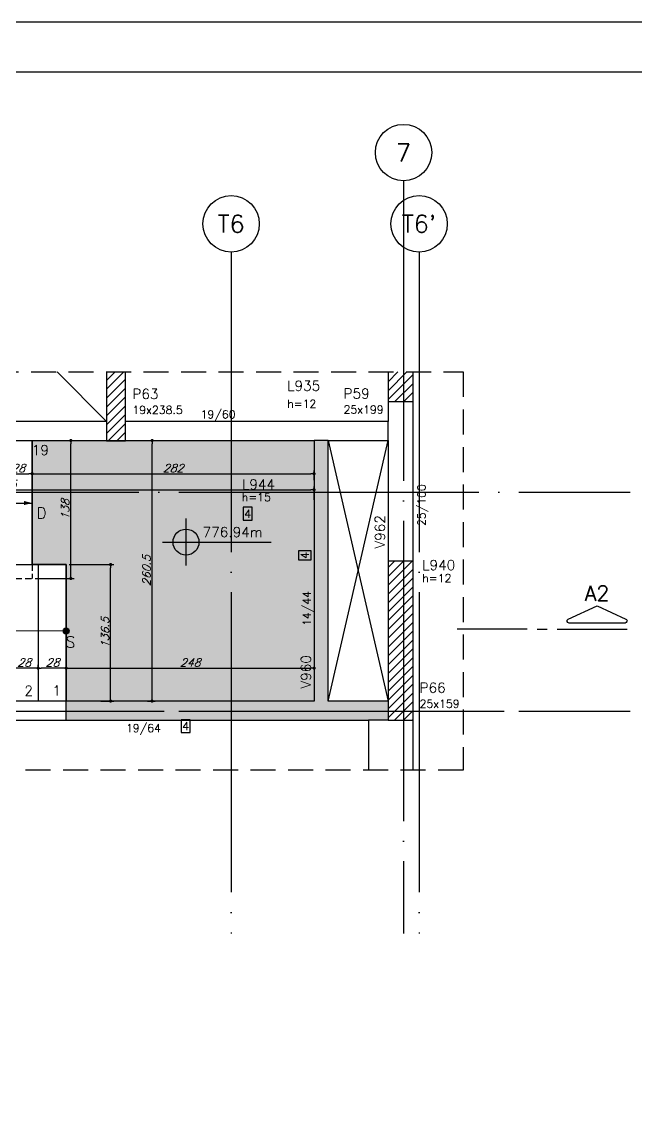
# Model space of a CAD drawing. Extents: x 0 to 6870, y 0 to 4205.
# Drawn here: x 3373 to 3987, y 3111 to 4205 of the extents above; entities that cross this region are included whole.
import ezdxf
from ezdxf.enums import TextEntityAlignment as Align

# ---------------------------------------------------------------- set-up
doc = ezdxf.new("R2010")
doc.units = 0
doc.header["$LTSCALE"] = 50
doc.header["$MEASUREMENT"] = 0
doc.linetypes.add('DASHED', pattern=[0.75, 0.5, -0.25])
doc.linetypes.add('EIXO', pattern=[6.8, 6, -0.4, 0, -0.4])
doc.layers.get('0').update_dxf_attribs({"linetype": 'CONTINUOUS'})
doc.layers.get('DEFPOINTS').update_dxf_attribs({"linetype": 'CONTINUOUS'})
for name, color, linetype in [('242', 3, 'CONTINUOUS'), ('F-AUX', 2, 'CONTINUOUS'), ('F-AUX-RED', 1, 'CONTINUOUS'), ('F-CORTE-INDICAÇÃO', 4, 'CONTINUOUS'), ('F-COTAS', 106, 'CONTINUOUS'), ('F-EIXO', 12, 'EIXO'), ('F-ESC NUM', 2, 'CONTINUOUS'), ('F-ESC-PROJ', 1, 'CONTINUOUS'), ('F-ESCADAS', 2, 'CONTINUOUS'), ('F-LAJES', 3, 'CONTINUOUS'), ('F-LAJES-DIM', 2, 'CONTINUOUS'), ('F-LAJES-NOME', 4, 'CONTINUOUS'), ('F-MARGEM', 1, 'CONTINUOUS'), ('F-NÍVEL-PLANTA', 2, 'CONTINUOUS'), ('F-PILARES-DIM', 172, 'CONTINUOUS'), ('F-PILARES-HACH', 174, 'CONTINUOUS'), ('F-PILARES-NOME', 170, 'CONTINUOUS'), ('F-PILARES-S', 170, 'CONTINUOUS'), ('F-TEXTO', 6, 'CONTINUOUS'), ('F-TEXTO-YELLOW', 2, 'CONTINUOUS'), ('F-VIGAS', 3, 'CONTINUOUS'), ('F-VIGAS-DIM', 2, 'CONTINUOUS'), ('F-VIGAS-NOME', 4, 'CONTINUOUS'), ('F-VÃO', 1, 'CONTINUOUS')]:
    doc.layers.add(name, color=color, linetype=linetype)
doc.layers.add('F-DESNIVEL-3', color=7, linetype='CONTINUOUS', true_color=0xd5c7ff)
doc.styles.add('5385-ARQ-PB-BAS-PLA-TER-TORRE-A-106-TXT$0$R60-75', font='romans.shx', dxfattribs={"height": 0.1125})
doc.styles.add('CP-TEXT-INCL', font='romans.shx', dxfattribs={"oblique": 20})
doc.styles.add('MCP', font='romans.shx')
doc.styles.add('ROMANS', font='romans.shx')
doc.dimstyles.new('CP-COTAS-50', dxfattribs={"dimscale": 0.64, "dimtxt": 12.5, "dimasz": 5, "dimexe": 5, "dimexo": 5, "dimgap": 2.5, "dimtad": 1, "dimdec": 1, "dimdsep": 46, "dimtxsty": 'CP-TEXT-INCL', "dimblk1": 'DOT', "dimblk2": 'DOT', "dimsah": 1, "dimcen": 9, "dimclrd": 256, "dimclre": 256, "dimclrt": 256, "dimadec": 0, "dimazin": 0, "dimtfac": 1, "dimtdec": 1, "dimtmove": 2, "dimatfit": 3, "dimldrblk": 'DOT', "dimfxl": 5, "dimtolj": 1, "dimarcsym": 0})
pattern_1 = [(45, (1524.5, 3531), (-4.419417, 4.419417), [])]

# ---------------------------------------------------------------- blocks, each defined once
blk = doc.blocks.new('*U12')
at = {"layer": 'F-EIXO'}
blk.add_line((0, 0), (1131.4, 0), dxfattribs=at)
at = {"layer": 'F-EIXO', "color": 2, "linetype": 'Continuous'}
blk.add_circle((-28.2, 0), 28.2, dxfattribs=at)
at = {"layer": 'F-TEXTO', "style": 'ROMANS'}
blk.add_attdef('EIXO', text='', height=17.5, dxfattribs=at).set_placement((-28.2, 0), align=Align.MIDDLE_CENTER)
blk = doc.blocks.new('*U9')
at = {"layer": 'F-EIXO'}
blk.add_line((0, 0), (0, -681.2), dxfattribs=at)
at = {"layer": 'F-EIXO', "color": 2, "linetype": 'Continuous'}
blk.add_circle((0, 28.2), 28.2, dxfattribs=at)
at = {"layer": 'F-TEXTO', "style": 'ROMANS'}
blk.add_attdef('EIXO', text='', height=17.5, rotation=360, dxfattribs=at).set_placement((0, 28.2), align=Align.MIDDLE_CENTER)
blk = doc.blocks.new('*U10')
at = {"layer": 'F-EIXO'}
blk.add_line((0, 0), (1131.4, 0), dxfattribs=at)
at = {"layer": 'F-EIXO', "color": 2, "linetype": 'Continuous'}
blk.add_circle((-28.2, 0), 28.2, dxfattribs=at)
at = {"layer": 'F-TEXTO', "style": 'ROMANS'}
blk.add_attdef('EIXO', text='', height=17.5, dxfattribs=at).set_placement((-28.2, 0), align=Align.MIDDLE_CENTER)
blk = doc.blocks.new('*U11')
at = {"layer": 'F-EIXO'}
blk.add_line((0, 0), (0, -752.5), dxfattribs=at)
at = {"layer": 'F-EIXO', "color": 2, "linetype": 'Continuous'}
blk.add_circle((0, 28.2), 28.2, dxfattribs=at)
at = {"layer": 'F-TEXTO', "style": 'ROMANS'}
blk.add_attdef('EIXO', text='', height=17.5, rotation=360, dxfattribs=at).set_placement((0, 28.2), align=Align.MIDDLE_CENTER)
blk = doc.blocks.new('*U17')
at = {"layer": 'F-CORTE-INDICAÇÃO'}
for p, q in [((-100, 0), (-170, 0)), ((-80, 0), (-90, 0)), ((-70, 0), (0, 0))]:
    blk.add_line(p, q, dxfattribs=at)
blk.add_lwpolyline([(-112, 6, 0.802585), (-111.2, 9.8), (-140, 23.3), (-168.8, 9.8, 0.802585), (-168, 6)], format="xyb", close=True, dxfattribs=at)
at = {"layer": 'F-CORTE-INDICAÇÃO', "style": 'ROMANS'}
blk.add_attdef('CORTE', text='', height=15, dxfattribs=at).set_placement((-140, 35.8), align=Align.MIDDLE_CENTER)
at = {"layer": 'F-CORTE-INDICAÇÃO', "color": 2, "style": 'ROMANS'}
blk.add_attdef('FOLHA', text='', height=12, dxfattribs=at).set_placement((-140, -10), align=Align.MIDDLE_CENTER)
blk = doc.blocks.new('*U13')
at = {"layer": 'F-LAJES-DIM', "color": 1}
blk.add_lwpolyline([(0, 0), (11, 0), (11, 16), (0, 16)], close=True, dxfattribs=at)
at = {"layer": 'F-LAJES-DIM', "style": 'MCP'}
blk.add_attdef('DIM', text='', height=10, dxfattribs=at).set_placement((5.5, 8), align=Align.MIDDLE_CENTER)
blk = doc.blocks.new('*U14')
at = {"layer": 'F-VIGAS-DIM', "color": 1}
blk.add_lwpolyline([(0, 0), (11, 0), (11, 16), (0, 16)], close=True, dxfattribs=at)
at = {"layer": 'F-VIGAS-DIM', "style": 'MCP'}
blk.add_attdef('DIM', text='', height=10, dxfattribs=at).set_placement((5.5, 8), align=Align.MIDDLE_CENTER)
blk = doc.blocks.new('Nível - Planta')
at = {"layer": 'F-NÍVEL-PLANTA'}
h = blk.add_hatch(color=71, dxfattribs=at)
h.paths.add_polyline_path([(0, 0), (0, 0.26, 0.414214), (-0.26, 0)])
h.paths.add_polyline_path([(0.26, 0), (0, 0), (0, -0.26, 0.414214)])
for p, q in [((0, -0.469), (0, 0.469)), ((-0.469, 0), (1.704, 0))]:
    blk.add_line(p, q, dxfattribs=at)
blk.add_circle((0, 0), 0.26, dxfattribs=at)
at = {"layer": 'F-TEXTO', "color": 3, "style": 'MCP'}
blk.add_attdef('NÍVEL', (0.333, 0.102), '', height=0.2, dxfattribs=at)
blk = doc.blocks.new('A0-1L')
at = {"layer": 'F-MARGEM', "color": 2}
blk.add_line((0, 84.1), (137.4, 84.1), dxfattribs=at)
blk.add_lwpolyline([(0, 84.1), (137.4, 84.1), (137.4, 0), (0, 0)], close=True, dxfattribs=at)
at = {"layer": 'F-MARGEM', "color": 7}
blk.add_lwpolyline([(2.5, 83.1), (136.4, 83.1), (136.4, 1), (2.5, 1)], close=True, dxfattribs=at)
blk = doc.blocks.new('_DOT')
at = {"color": 0, "linetype": 'ByBlock'}
blk.add_line((-0.5, 0), (-1, 0), dxfattribs=at)
at = {"color": 0, "linetype": 'ByBlock', "const_width": 0.5}
blk.add_lwpolyline([(-0.25, 0, 1), (0.25, 0, 1)], format="xyb", close=True, dxfattribs=at)
blk = doc.blocks.new('*D206')
at = {"layer": 'DEFPOINTS', "color": 0, "linetype": 'Continuous', "transparency": 16777216}
for p in [(3417, 3558.9), (3665, 3565.5), (3665, 3558.9)]:
    blk.add_point(p, dxfattribs=at)
at = {"layer": 'F-COTAS', "linetype": 'Continuous', "lineweight": -2, "transparency": 16777216}
for p, q in [((3417, 3558.9), (3417, 3562.1)), ((3420.2, 3558.9), (3661.8, 3558.9)), ((3665, 3561), (3665, 3555.7))]:
    blk.add_line(p, q, dxfattribs=at)
at = {"layer": 'F-COTAS', "linetype": 'Continuous', "lineweight": -2, "transparency": 16777216, "xscale": 3.2, "yscale": 3.2, "zscale": 3.2, "rotation": 180}
blk.add_blockref('_DOT', (3417, 3558.9), dxfattribs=at)
at = {"layer": 'F-COTAS', "linetype": 'Continuous', "lineweight": -2, "transparency": 16777216, "xscale": 3.2, "yscale": 3.2, "zscale": 3.2}
blk.add_blockref('_DOT', (3665, 3558.9), dxfattribs=at)
at = {"layer": 'F-COTAS', "linetype": 'Continuous', "transparency": 16777216, "insert": (3541, 3564.5), "char_height": 8, "attachment_point": 5, "style": 'CP-TEXT-INCL'}
blk.add_mtext('\\A1;248', dxfattribs=at)
blk = doc.blocks.new('*D211')
at = {"layer": 'DEFPOINTS', "color": 0, "linetype": 'Continuous', "transparency": 16777216}
for p in [(3665, 3753.3), (3383, 3749.5), (3665, 3743.7)]:
    blk.add_point(p, dxfattribs=at)
at = {"layer": 'F-COTAS', "linetype": 'Continuous', "lineweight": -2, "transparency": 16777216}
for p, q in [((3383, 3752.7), (3383, 3756.5)), ((3386.2, 3753.3), (3661.8, 3753.3)), ((3665, 3746.9), (3665, 3756.5))]:
    blk.add_line(p, q, dxfattribs=at)
at = {"layer": 'F-COTAS', "linetype": 'Continuous', "lineweight": -2, "transparency": 16777216, "xscale": 3.2, "yscale": 3.2, "zscale": 3.2, "rotation": 180}
blk.add_blockref('_DOT', (3383, 3753.3), dxfattribs=at)
at = {"layer": 'F-COTAS', "linetype": 'Continuous', "lineweight": -2, "transparency": 16777216, "xscale": 3.2, "yscale": 3.2, "zscale": 3.2}
blk.add_blockref('_DOT', (3665, 3753.3), dxfattribs=at)
at = {"layer": 'F-COTAS', "linetype": 'Continuous', "transparency": 16777216, "insert": (3524, 3758.9), "char_height": 8, "attachment_point": 5, "style": 'CP-TEXT-INCL'}
blk.add_mtext('\\A1;282', dxfattribs=at)
blk = doc.blocks.new('*D212')
at = {"layer": 'DEFPOINTS', "color": 0, "linetype": 'Continuous', "transparency": 16777216}
for p in [(3417, 3662.5), (3461.5, 3662.5), (3448.5, 3526)]:
    blk.add_point(p, dxfattribs=at)
at = {"layer": 'F-COTAS', "linetype": 'Continuous', "lineweight": -2, "transparency": 16777216}
for p, q in [((3420.2, 3662.5), (3464.7, 3662.5)), ((3461.5, 3529.2), (3461.5, 3659.3)), ((3451.7, 3526), (3464.7, 3526))]:
    blk.add_line(p, q, dxfattribs=at)
at = {"layer": 'F-COTAS', "linetype": 'Continuous', "lineweight": -2, "transparency": 16777216, "xscale": 3.2, "yscale": 3.2, "zscale": 3.2}
for p, rotation in [((3461.5, 3662.5), 90), ((3461.5, 3526), 270)]:
    blk.add_blockref('_DOT', p, dxfattribs=dict(at, rotation=rotation))
at = {"layer": 'F-COTAS', "linetype": 'Continuous', "transparency": 16777216, "insert": (3455.9, 3594.3), "char_height": 8, "attachment_point": 5, "rotation": 90, "style": 'CP-TEXT-INCL'}
blk.add_mtext('\\A1;136.5', dxfattribs=at)
blk = doc.blocks.new('*D213')
at = {"layer": 'DEFPOINTS', "color": 0, "linetype": 'Continuous', "transparency": 16777216}
for p in [(3383, 3786.5), (3421.7, 3786.5), (3383, 3648.5)]:
    blk.add_point(p, dxfattribs=at)
at = {"layer": 'F-COTAS', "linetype": 'Continuous', "lineweight": -2, "transparency": 16777216}
for p, q in [((3386.2, 3786.5), (3424.9, 3786.5)), ((3421.7, 3651.7), (3421.7, 3783.3)), ((3386.2, 3648.5), (3424.9, 3648.5))]:
    blk.add_line(p, q, dxfattribs=at)
at = {"layer": 'F-COTAS', "linetype": 'Continuous', "lineweight": -2, "transparency": 16777216, "xscale": 3.2, "yscale": 3.2, "zscale": 3.2}
for p, rotation in [((3421.7, 3786.5), 90), ((3421.7, 3648.5), 270)]:
    blk.add_blockref('_DOT', p, dxfattribs=dict(at, rotation=rotation))
at = {"layer": 'F-COTAS', "linetype": 'Continuous', "transparency": 16777216, "insert": (3416.1, 3717.5), "char_height": 8, "attachment_point": 5, "rotation": 90, "style": 'CP-TEXT-INCL'}
blk.add_mtext('\\A1;138', dxfattribs=at)
blk = doc.blocks.new('*D214')
at = {"layer": 'DEFPOINTS', "color": 0, "linetype": 'Continuous', "transparency": 16777216}
for p in [(3495.1, 3786.5), (3503, 3786.5), (3495.1, 3526)]:
    blk.add_point(p, dxfattribs=at)
at = {"layer": 'F-COTAS', "linetype": 'Continuous', "lineweight": -2, "transparency": 16777216}
for p, q in [((3498.3, 3786.5), (3506.2, 3786.5)), ((3503, 3529.2), (3503, 3783.3)), ((3498.3, 3526), (3506.2, 3526))]:
    blk.add_line(p, q, dxfattribs=at)
at = {"layer": 'F-COTAS', "linetype": 'Continuous', "lineweight": -2, "transparency": 16777216, "xscale": 3.2, "yscale": 3.2, "zscale": 3.2}
for p, rotation in [((3503, 3786.5), 90), ((3503, 3526), 270)]:
    blk.add_blockref('_DOT', p, dxfattribs=dict(at, rotation=rotation))
at = {"layer": 'F-COTAS', "linetype": 'Continuous', "transparency": 16777216, "insert": (3497.4, 3656.3), "char_height": 8, "attachment_point": 5, "rotation": 90, "style": 'CP-TEXT-INCL'}
blk.add_mtext('\\A1;260.5', dxfattribs=at)
blk = doc.blocks.new('*D215')
at = {"layer": 'DEFPOINTS', "color": 0, "linetype": 'Continuous', "transparency": 16777216}
for p in [(3665, 3737.3), (3038.5, 3724.1), (3665, 3724.1)]:
    blk.add_point(p, dxfattribs=at)
at = {"layer": 'F-COTAS', "linetype": 'Continuous', "lineweight": -2, "transparency": 16777216}
for p, q in [((3038.5, 3727.3), (3038.5, 3740.5)), ((3041.7, 3737.3), (3661.8, 3737.3)), ((3665, 3727.3), (3665, 3740.5))]:
    blk.add_line(p, q, dxfattribs=at)
at = {"layer": 'F-COTAS', "linetype": 'Continuous', "lineweight": -2, "transparency": 16777216, "xscale": 3.2, "yscale": 3.2, "zscale": 3.2, "rotation": 180}
blk.add_blockref('_DOT', (3038.5, 3737.3), dxfattribs=at)
at = {"layer": 'F-COTAS', "linetype": 'Continuous', "lineweight": -2, "transparency": 16777216, "xscale": 3.2, "yscale": 3.2, "zscale": 3.2}
blk.add_blockref('_DOT', (3665, 3737.3), dxfattribs=at)
at = {"layer": 'F-COTAS', "linetype": 'Continuous', "transparency": 16777216, "insert": (3351.8, 3742.9), "char_height": 8, "attachment_point": 5, "style": 'CP-TEXT-INCL'}
blk.add_mtext('\\A1;626.5', dxfattribs=at)
blk = doc.blocks.new('*D216')
at = {"layer": 'DEFPOINTS', "color": 0, "linetype": 'Continuous', "transparency": 16777216}
for p in [(3355, 3754.6), (3383, 3753.3), (3383, 3753.3)]:
    blk.add_point(p, dxfattribs=at)
at = {"layer": 'F-COTAS', "linetype": 'Continuous', "lineweight": -2, "transparency": 16777216}
for p, q in [((3358.2, 3753.3), (3379.8, 3753.3)), ((3355, 3751.4), (3355, 3750.1))]:
    blk.add_line(p, q, dxfattribs=at)
at = {"layer": 'F-COTAS', "linetype": 'Continuous', "lineweight": -2, "transparency": 16777216, "xscale": 3.2, "yscale": 3.2, "zscale": 3.2, "rotation": 180}
blk.add_blockref('_DOT', (3355, 3753.3), dxfattribs=at)
at = {"layer": 'F-COTAS', "linetype": 'Continuous', "lineweight": -2, "transparency": 16777216, "xscale": 3.2, "yscale": 3.2, "zscale": 3.2}
blk.add_blockref('_DOT', (3383, 3753.3), dxfattribs=at)
at = {"layer": 'F-COTAS', "linetype": 'Continuous', "transparency": 16777216, "insert": (3369, 3758.9), "char_height": 8, "attachment_point": 5, "style": 'CP-TEXT-INCL'}
blk.add_mtext('\\A1;28', dxfattribs=at)
blk = doc.blocks.new('*D217')
at = {"layer": 'DEFPOINTS', "color": 0, "linetype": 'Continuous', "transparency": 16777216}
for p in [(3361, 3558.9), (3361, 3558.9), (3389, 3558.9)]:
    blk.add_point(p, dxfattribs=at)
at = {"layer": 'F-COTAS', "linetype": 'Continuous', "lineweight": -2, "transparency": 16777216}
for p, q in [((3361, 3558.9), (3361, 3562.1)), ((3385.8, 3558.9), (3364.2, 3558.9)), ((3389, 3558.9), (3389, 3562.1))]:
    blk.add_line(p, q, dxfattribs=at)
at = {"layer": 'F-COTAS', "linetype": 'Continuous', "lineweight": -2, "transparency": 16777216, "xscale": 3.2, "yscale": 3.2, "zscale": 3.2, "rotation": 180}
blk.add_blockref('_DOT', (3361, 3558.9), dxfattribs=at)
at = {"layer": 'F-COTAS', "linetype": 'Continuous', "lineweight": -2, "transparency": 16777216, "xscale": 3.2, "yscale": 3.2, "zscale": 3.2}
blk.add_blockref('_DOT', (3389, 3558.9), dxfattribs=at)
at = {"layer": 'F-COTAS', "linetype": 'Continuous', "transparency": 16777216, "insert": (3375, 3564.5), "char_height": 8, "attachment_point": 5, "style": 'CP-TEXT-INCL'}
blk.add_mtext('\\A1;28', dxfattribs=at)
blk = doc.blocks.new('*D218')
at = {"layer": 'DEFPOINTS', "color": 0, "linetype": 'Continuous', "transparency": 16777216}
for p in [(3389, 3558.9), (3389, 3558.9), (3417, 3552.9)]:
    blk.add_point(p, dxfattribs=at)
at = {"layer": 'F-COTAS', "linetype": 'Continuous', "lineweight": -2, "transparency": 16777216}
for p, q in [((3389, 3558.9), (3389, 3562.1)), ((3413.8, 3558.9), (3392.2, 3558.9)), ((3417, 3556.8), (3417, 3562.1))]:
    blk.add_line(p, q, dxfattribs=at)
at = {"layer": 'F-COTAS', "linetype": 'Continuous', "lineweight": -2, "transparency": 16777216, "xscale": 3.2, "yscale": 3.2, "zscale": 3.2, "rotation": 180}
blk.add_blockref('_DOT', (3389, 3558.9), dxfattribs=at)
at = {"layer": 'F-COTAS', "linetype": 'Continuous', "lineweight": -2, "transparency": 16777216, "xscale": 3.2, "yscale": 3.2, "zscale": 3.2}
blk.add_blockref('_DOT', (3417, 3558.9), dxfattribs=at)
at = {"layer": 'F-COTAS', "linetype": 'Continuous', "transparency": 16777216, "insert": (3403.3, 3564.5), "char_height": 8, "attachment_point": 5, "style": 'CP-TEXT-INCL'}
blk.add_mtext('\\A1;28', dxfattribs=at)

msp = doc.modelspace()

# ---------------------------------------------------------------- hatches: boundary and pattern name
at = {"layer": 'F-AUX'}
h = msp.add_hatch(color=1, dxfattribs=at)
edge = h.paths.add_edge_path()
edge.add_arc((3417, 3596.09), 3, 0, 360)
at = {"layer": 'F-DESNIVEL-3', "linetype": 'Continuous'}
h = msp.add_hatch(color=256, dxfattribs=at)
h.dxf.hatch_style = 1
h.paths.add_polyline_path([(3417, 3662.5), (3417, 3526), (3665, 3526), (3665, 3786.5), (3383, 3786.5), (3383, 3662.5)])
h = msp.add_hatch(color=256, dxfattribs=at)
h.dxf.hatch_style = 1
h.paths.add_polyline_path([(3739, 3526), (3679, 3526), (3679, 3786.5), (3665, 3786.5), (3665, 3526), (3417, 3526), (3417, 3507), (3672, 3507), (3719.5, 3507), (3739, 3507)])
at = {"layer": 'F-PILARES-HACH', "linetype": 'Continuous'}
h = msp.add_hatch(dxfattribs=at)
h.set_pattern_fill('ANSI31', color=256, scale=50, style=0)
h.set_pattern_definition(pattern_1)
h.paths.add_polyline_path([(3476.5, 3855), (3457.5, 3855), (3457.5, 3786), (3476.5, 3786)])
h = msp.add_hatch(dxfattribs=at)
h.set_pattern_fill('ANSI31', color=256, scale=50, style=0)
h.set_pattern_definition(pattern_1)
h.paths.add_polyline_path([(3764, 3855), (3739, 3855), (3739, 3825.5), (3764, 3825.5)])
h = msp.add_hatch(dxfattribs=at)
h.set_pattern_fill('ANSI31', color=256, scale=50, style=0)
h.set_pattern_definition(pattern_1)
h.paths.add_polyline_path([(3739, 3507), (3764, 3507), (3764, 3666), (3739, 3666)], flags=16)

# ---------------------------------------------------------------- linework, layer by layer
at = {"layer": '242', "linetype": 'Continuous'}
msp.add_line((3751.5, 3586.5), (3751.5, 3586.5), dxfattribs=at)
at = {"layer": 'F-AUX', "color": 1}
msp.add_circle((3417, 3596.09), 3, dxfattribs=at)
at = {"layer": 'F-AUX-RED', "color": 1, "linetype": 'DASHED'}
msp.add_lwpolyline([(2969.5, 3457), (2969.5, 3855), (3814, 3855), (3814, 3457), (2969.5, 3457)], dxfattribs=at)
at = {"layer": 'F-AUX-RED'}
msp.add_lwpolyline([(3417, 3596.09), (3128.57, 3596), (3128.57, 3724), (3383, 3724)], dxfattribs=at)
msp.add_solid([(3375, 3722), (3383, 3724), (3375, 3726)], dxfattribs=at)
at = {"layer": 'F-EIXO'}
msp.add_line((2874.79, 3516), (3980.96, 3516), dxfattribs=at)
at = {"layer": 'F-ESC-PROJ', "linetype": 'DASHED', "ltscale": 0.25}
for points in [[(3383, 3662.5), (3383, 3648.5)], [(3179.11, 3648.5), (3383, 3648.5)]]:
    msp.add_lwpolyline(points, dxfattribs=at)
at = {"layer": 'F-ESCADAS', "linetype": 'Continuous'}
for points in [[(3383, 3785.5), (3383, 3662.5)], [(3215.61, 3662.5), (3417, 3662.5)], [(3389, 3662.5), (3389, 3526)], [(3417, 3662.5), (3417, 3526)]]:
    msp.add_lwpolyline(points, dxfattribs=at)
at = {"layer": 'F-LAJES', "linetype": 'Continuous'}
msp.add_lwpolyline([(3417, 3526), (3417, 3662.5), (3383, 3662.5), (3383, 3786.5), (3665, 3786.5), (3665, 3526), (3417, 3526)], dxfattribs=at)
at = {"layer": 'F-PILARES-S', "linetype": 'Continuous'}
for points in [[(3457.5, 3786), (3476.5, 3786), (3476.5, 3855)], [(3457.5, 3855), (3457.5, 3786)], [(3739, 3825.5), (3764, 3825.5), (3764, 3855)], [(3739, 3855), (3739, 3825.5)], [(3739, 3507), (3764, 3507), (3764, 3666), (3739, 3666), (3739, 3507)]]:
    msp.add_lwpolyline(points, dxfattribs=at)
at = {"layer": 'F-VIGAS'}
for points in [[(3739, 3825.5), (3739, 3805.5)], [(3764, 3796), (3764, 3825.5)], [(3457.5, 3805.5), (3257.5, 3805.5)], [(3672, 3805.5), (3476.5, 3805.5)], [(3739, 3805.5), (3672, 3805.5)], [(3739, 3786.5), (3739, 3805.5)], [(3764, 3666), (3764, 3796)], [(3248, 3786.5), (3457.5, 3786.5)], [(3476.5, 3786.5), (3665, 3786.5)], [(3665, 3786.5), (3665, 3526)], [(3679, 3786.5), (3665, 3786.5)], [(3679, 3786.5), (3739, 3786.5)], [(3679, 3526), (3679, 3786.5)], [(3739, 3786.5), (3739, 3666)], [(3412, 3526), (3038.5, 3526)], [(3665, 3526), (3411.9, 3526)], [(3739, 3526), (3679, 3526)], [(3069, 3507), (3412, 3507)], [(3412, 3507), (3672, 3507)], [(3672, 3507), (3719.5, 3507)], [(3719.5, 3507), (3719.5, 3457)], [(3739, 3507), (3719.5, 3507)], [(3764, 3457), (3764, 3507)]]:
    msp.add_lwpolyline(points, dxfattribs=at)
at = {"layer": 'F-VIGAS', "linetype": 'Continuous'}
msp.add_lwpolyline([(3417, 3507), (3417, 3526)], dxfattribs=at)
at = {"layer": 'F-VÃO'}
for p, q in [((3408, 3855), (3457.5, 3805.5)), ((3679, 3526), (3739, 3786.5)), ((3679, 3786.5), (3739, 3526))]:
    msp.add_line(p, q, dxfattribs=at)

# ---------------------------------------------------------------- block references
at = {"layer": 'F-CORTE-INDICAÇÃO', "linetype": 'Continuous'}
ref = msp.add_blockref('*U17', (3808.01, 3597.99), dxfattribs=dict(at, xscale=-1))
ref.add_attrib('CORTE', 'A2', dxfattribs={"height": 15, "style": 'ROMANS'}).set_placement((3948.01, 3633.75), align=Align.MIDDLE_CENTER)
at = {"layer": 'F-EIXO', "linetype": 'Continuous'}
for name, p, values in [('*U11', (3754.5, 4046.13), {'EIXO': '7'}), ('*U9', (3582, 3974.89), {'EIXO': 'T6'}), ('*U9', (3770, 3974.89), {'EIXO': "T6'"}), ('*U10', (2849.61, 3735), {'EIXO': 'TE'}), ('*U12', (2849.61, 3516), {'EIXO': 'C'})]:
    msp.add_blockref(name, p, dxfattribs=at).add_auto_attribs(values)
at = {"layer": 'F-LAJES-DIM', "linetype": 'Continuous', "xscale": 0.8, "yscale": 0.8, "zscale": 0.8}
for p in [(3594.22, 3706.95), (3532.16, 3494.58)]:
    msp.add_blockref('*U13', p, dxfattribs=at).add_auto_attribs({'DIM': '4'})
at = {"layer": 'F-MARGEM', "xscale": 50, "yscale": 50, "zscale": 50}
msp.add_blockref('A0-1L', (0, 0), dxfattribs=at)
at = {"layer": 'F-NÍVEL-PLANTA', "linetype": 'Continuous', "xscale": 50, "yscale": 50, "zscale": 50}
msp.add_blockref('Nível - Planta', (3536.89, 3684.92), dxfattribs=at).add_auto_attribs({'NÍVEL': '776.94m'})
at = {"layer": 'F-VIGAS-DIM', "linetype": 'Continuous', "xscale": 0.8, "yscale": 0.8, "zscale": 0.8, "rotation": 90}
msp.add_blockref('*U14', (3662.23, 3667.26), dxfattribs=at).add_auto_attribs({'DIM': '4'})

# ---------------------------------------------------------------- texts
at = {"layer": 'F-ESC NUM', "char_height": 10, "width": 122.7592, "attachment_point": 9, "style": '5385-ARQ-PB-BAS-PLA-TER-TORRE-A-106-TXT$0$R60-75'}
for s, insert in [('19', (3399.77, 3771.98)), ('2', (3383.82, 3531.32)), ('1', (3411.73, 3531.46))]:
    msp.add_mtext(s, dxfattribs=dict(at, insert=insert))
at = {"layer": 'F-LAJES-DIM', "linetype": 'Continuous', "style": 'MCP'}
for s, p in [('h=12', (3638.13, 3819.22)), ('h=15', (3592.69, 3725.86)), ('h=12', (3773.19, 3644.82))]:
    msp.add_text(s, height=8, dxfattribs=at).set_placement(p)
at = {"layer": 'F-LAJES-NOME', "linetype": 'Continuous', "style": 'MCP'}
for s, p in [('L935', (3638.13, 3836.22)), ('L944', (3592.9, 3737.54)), ('L940', (3773.19, 3656.95))]:
    msp.add_text(s, height=10, dxfattribs=at).set_placement(p)
at = {"layer": 'F-PILARES-DIM', "linetype": 'Continuous', "style": 'MCP'}
for s, p in [('19x238.5', (3483.24, 3813.02)), ('25x199', (3694.46, 3813.43)), ('25x159', (3770.47, 3519.33))]:
    msp.add_text(s, height=8, dxfattribs=at).set_placement(p)
at = {"layer": 'F-PILARES-NOME', "linetype": 'Continuous', "style": 'MCP'}
for s, p in [('P63', (3483.24, 3828.02)), ('P59', (3694.46, 3828.43)), ('P66', (3770.47, 3534.33))]:
    msp.add_text(s, height=10, dxfattribs=at).set_placement(p)
at = {"layer": 'F-TEXTO-YELLOW', "char_height": 11.25, "width": 61.3796, "attachment_point": 9, "style": '5385-ARQ-PB-BAS-PLA-TER-TORRE-A-106-TXT$0$R60-75'}
for s, insert in [('D', (3397.46, 3708.38)), ('S', (3426.26, 3579.44))]:
    msp.add_mtext(s, dxfattribs=dict(at, insert=insert))
at = {"layer": 'F-VIGAS-DIM', "linetype": 'Continuous', "style": 'MCP'}
for s, p in [('19/60', (3551.5, 3808.63)), ('19/64', (3476.84, 3495))]:
    msp.add_text(s, height=8, dxfattribs=at).set_placement(p)
for s, p in [('25/100', (3776.5, 3701)), ('14/44', (3661.88, 3601))]:
    msp.add_text(s, height=8, rotation=90, dxfattribs=at).set_placement(p)
at = {"layer": 'F-VIGAS-NOME', "linetype": 'Continuous', "style": 'MCP'}
for s, p in [('V962', (3735.88, 3678.5)), ('V960', (3661.88, 3538.5))]:
    msp.add_text(s, height=10, rotation=90, dxfattribs=at).set_placement(p)

# ---------------------------------------------------------------- dimensions: what is measured, and where the dimension line sits
at = {"layer": 'F-COTAS', "linetype": 'Continuous'}
for base, p1, p2, picture, middle in [((3421.7, 3786.5), (3383, 3648.5), (3383, 3786.5), '*D213', (3416.1, 3717.5)), ((3503, 3786.5), (3495.15, 3526), (3495.15, 3786.5), '*D214', (3497.4, 3656.25)), ((3461.48, 3662.5), (3448.52, 3526), (3417, 3662.5), '*D212', (3455.88, 3594.25))]:
    dim = msp.add_linear_dim(base=base, p1=p1, p2=p2, angle=90, dimstyle='CP-COTAS-50', dxfattribs=at)
    dim.commit()
    dim.dimension.update_dxf_attribs({"geometry": picture, "text_midpoint": middle})
for base, p1, p2, picture, middle in [((3383, 3753.26), (3355, 3754.62), (3383, 3753.26), '*D216', (3369, 3758.86)), ((3665, 3753.26), (3383, 3749.48), (3665, 3743.69), '*D211', (3524, 3758.86)), ((3665, 3737.34), (3038.5, 3724.1), (3665, 3724.1), '*D215', (3351.75, 3742.94))]:
    dim = msp.add_linear_dim(base=base, p1=p1, p2=p2, dimstyle='CP-COTAS-50', dxfattribs=at)
    dim.commit()
    dim.dimension.update_dxf_attribs({"geometry": picture, "text_midpoint": middle})
for base, p1, p2, picture, middle in [((3361, 3558.87), (3389, 3558.87), (3361, 3558.87), '*D217', (3375, 3564.47)), ((3665, 3558.87), (3417, 3558.87), (3665, 3565.53), '*D206', (3541, 3564.47))]:
    dim = msp.add_linear_dim(base=base, p1=p1, p2=p2, dimstyle='CP-COTAS-50', override={"dimfxl": 3.28084, "dimfxlon": 1, "dimarcsym": 2}, dxfattribs=at)
    dim.commit()
    dim.dimension.update_dxf_attribs({"geometry": picture, "text_midpoint": middle})
dim = msp.add_linear_dim(base=(3389, 3558.87), p1=(3417, 3552.93), p2=(3389, 3558.87), dimstyle='CP-COTAS-50', override={"dimfxl": 3.28084, "dimfxlon": 1, "dimarcsym": 2}, dxfattribs=at)
dim.commit()
dim.dimension.update_dxf_attribs({"geometry": '*D218', "text_midpoint": (3403.25, 3564.47), "dimtype": 160})

doc.saveas('drawing.dxf')
